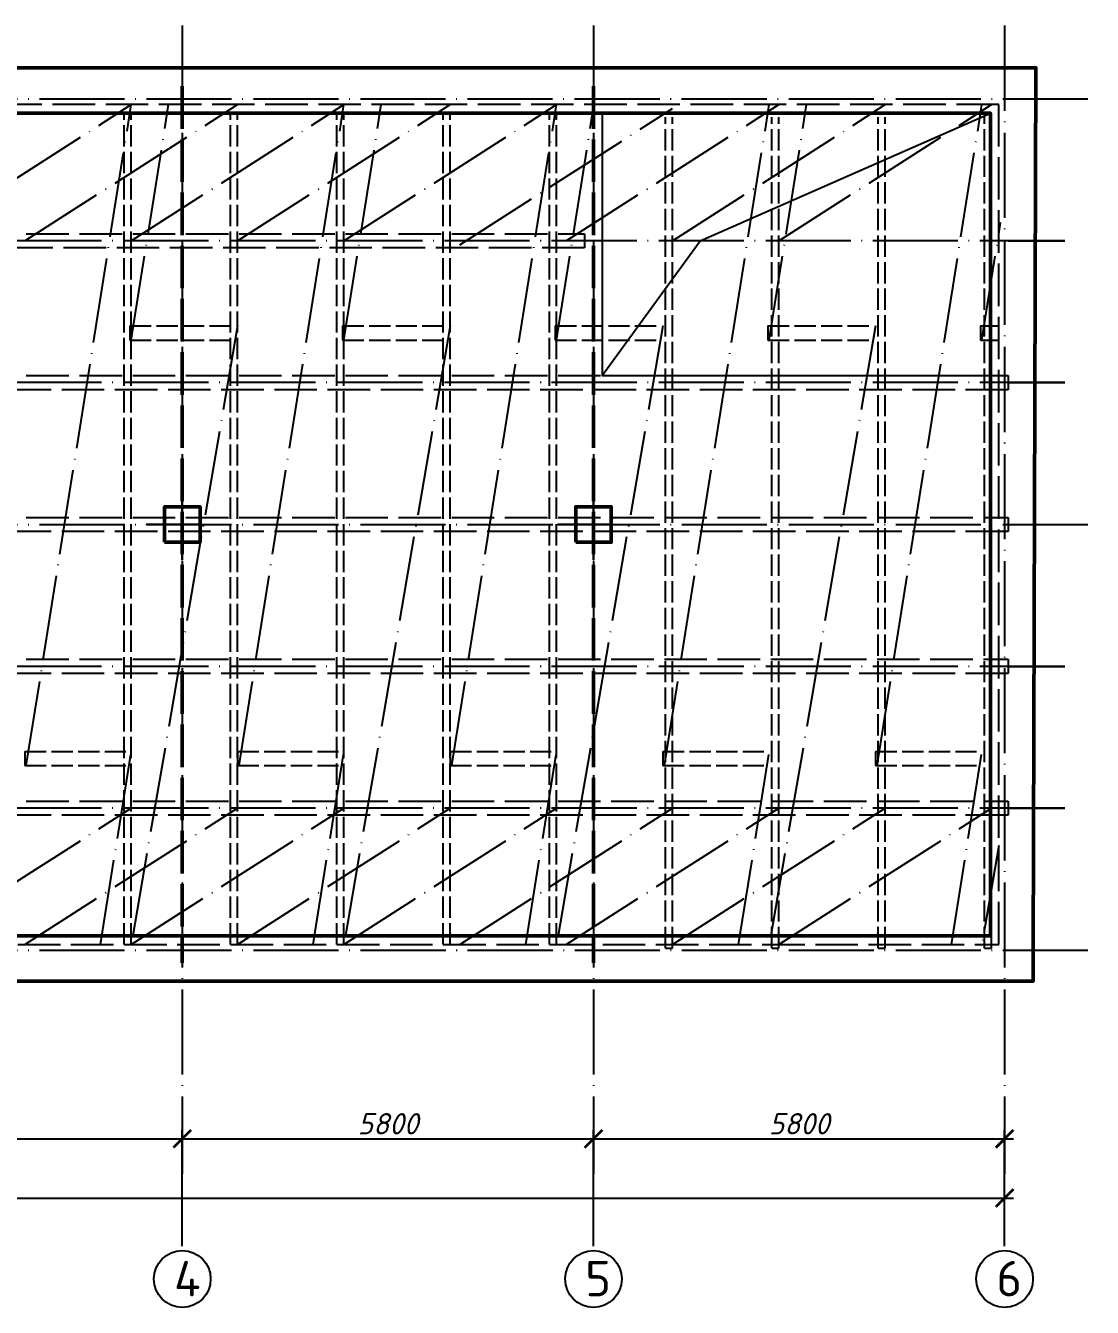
# Model space of a CAD drawing. Header units: millimetres. Extents: x -258556 to -95372, y 16759 to 83244.
# Drawn here: x -129142.1 to -128991.6, y 40886.6 to 41067.3 of the extents above; entities that cross this region are included whole.
import ezdxf

# ---------------------------------------------------------------- set-up
doc = ezdxf.new("R2010")
doc.units = ezdxf.units.MM
doc.header["$LTSCALE"] = 0.5
doc.linetypes.add('ACAD_ISO02W100', pattern=[15, 12, -3])
doc.linetypes.add('ACAD_ISO04W100', pattern=[30, 24, -3, 0, -3])
for name, color, linetype in [('оси', 7, 'ACAD_ISO04W100'), ('размеры', 7, 'Continuous'), ('Штриховка', 7, 'ACAD_ISO02W100')]:
    doc.layers.add(name, color=color, linetype=linetype)
doc.layers.add('ТОЛСТЫЕ', color=1, linetype='Continuous', lineweight=50)
doc.layers.add('ТОНКИЕе', color=7, linetype='Continuous', lineweight=25)
doc.styles.add('Наклонный', font='isocpeur.ttf', dxfattribs={"oblique": 15, "height": 3})
doc.styles.add('Наклонный 5', font='isocpeur.ttf', dxfattribs={"oblique": 15, "height": 7})
doc.dimstyles.new('СТРОИТЕЛЬНЫЙ', dxfattribs={"dimtxt": 3.5, "dimasz": 2.5, "dimexe": 1.25, "dimexo": 0.625, "dimtad": 1, "dimdec": 0, "dimlfac": 100, "dimdsep": 46, "dimtxsty": 'Наклонный', "dimblk1": 'ARCHTICK', "dimblk2": 'ARCHTICK', "dimsah": 1, "dimcen": 0, "dimdle": 1.25, "dimadec": 0, "dimazin": 0, "dimtfac": 0.75, "dimtdec": 0, "dimtmove": 0, "dimatfit": 3, "dimldrblk": 'ARCHTICK', "dimfxl": 1, "dimtolj": 1, "dimtzin": 0, "dimarcsym": 0})

# ---------------------------------------------------------------- blocks, each defined once
blk = doc.blocks.new('_ArchTick')
at = {"color": 0, "linetype": 'ByBlock', "const_width": 0.15}
blk.add_lwpolyline([(-0.5, -0.5), (0.5, 0.5)], dxfattribs=at)
blk = doc.blocks.new('*D669')
at = {"layer": 'Defpoints', "color": 0, "transparency": 16777216}
for p in [(-129119.95, 40910.36), (-129177.95, 40900.57), (-129119.95, 40894.59)]:
    blk.add_point(p, dxfattribs=at)
at = {"layer": 'размеры', "color": 0, "lineweight": -2, "transparency": 16777216}
for p, q in [((-129177.95, 40901.2), (-129177.95, 40911.61)), ((-129119.95, 40895.22), (-129119.95, 40911.61)), ((-129179.2, 40910.36), (-129118.7, 40910.36))]:
    blk.add_line(p, q, dxfattribs=at)
at = {"layer": 'размеры', "color": 0, "lineweight": -2, "transparency": 16777216, "xscale": 2.5, "yscale": 2.5, "zscale": 2.5, "rotation": 180}
blk.add_blockref('_ArchTick', (-129177.95, 40910.36), dxfattribs=at)
at = {"layer": 'размеры', "color": 0, "lineweight": -2, "transparency": 16777216, "xscale": 2.5, "yscale": 2.5, "zscale": 2.5}
blk.add_blockref('_ArchTick', (-129119.95, 40910.36), dxfattribs=at)
at = {"layer": 'размеры', "color": 0, "transparency": 16777216, "insert": (-129148.95, 40912.48), "char_height": 3, "attachment_point": 5, "style": 'Наклонный'}
blk.add_mtext('\\A1;5800', dxfattribs=at)
blk = doc.blocks.new('*D670')
at = {"layer": 'Defpoints', "color": 0, "transparency": 16777216}
for p in [(-129061.95, 40910.36), (-129119.95, 40900.57), (-129061.95, 40894.59)]:
    blk.add_point(p, dxfattribs=at)
at = {"layer": 'размеры', "color": 0, "lineweight": -2, "transparency": 16777216}
for p, q in [((-129119.95, 40901.2), (-129119.95, 40911.61)), ((-129061.95, 40895.22), (-129061.95, 40911.61)), ((-129121.2, 40910.36), (-129060.7, 40910.36))]:
    blk.add_line(p, q, dxfattribs=at)
at = {"layer": 'размеры', "color": 0, "lineweight": -2, "transparency": 16777216, "xscale": 2.5, "yscale": 2.5, "zscale": 2.5, "rotation": 180}
blk.add_blockref('_ArchTick', (-129119.95, 40910.36), dxfattribs=at)
at = {"layer": 'размеры', "color": 0, "lineweight": -2, "transparency": 16777216, "xscale": 2.5, "yscale": 2.5, "zscale": 2.5}
blk.add_blockref('_ArchTick', (-129061.95, 40910.36), dxfattribs=at)
at = {"layer": 'размеры', "color": 0, "transparency": 16777216, "insert": (-129090.95, 40912.48), "char_height": 3, "attachment_point": 5, "style": 'Наклонный'}
blk.add_mtext('\\A1;5800', dxfattribs=at)
blk = doc.blocks.new('*D671')
at = {"layer": 'Defpoints', "color": 0, "transparency": 16777216}
for p in [(-129003.95, 40910.36), (-129061.95, 40900.57), (-129003.95, 40894.59)]:
    blk.add_point(p, dxfattribs=at)
at = {"layer": 'размеры', "color": 0, "lineweight": -2, "transparency": 16777216}
for p, q in [((-129061.95, 40901.2), (-129061.95, 40911.61)), ((-129003.95, 40895.22), (-129003.95, 40911.61)), ((-129063.2, 40910.36), (-129002.7, 40910.36))]:
    blk.add_line(p, q, dxfattribs=at)
at = {"layer": 'размеры', "color": 0, "lineweight": -2, "transparency": 16777216, "xscale": 2.5, "yscale": 2.5, "zscale": 2.5, "rotation": 180}
blk.add_blockref('_ArchTick', (-129061.95, 40910.36), dxfattribs=at)
at = {"layer": 'размеры', "color": 0, "lineweight": -2, "transparency": 16777216, "xscale": 2.5, "yscale": 2.5, "zscale": 2.5}
blk.add_blockref('_ArchTick', (-129003.95, 40910.36), dxfattribs=at)
at = {"layer": 'размеры', "color": 0, "transparency": 16777216, "insert": (-129032.95, 40912.48), "char_height": 3, "attachment_point": 5, "style": 'Наклонный'}
blk.add_mtext('\\A1;5800', dxfattribs=at)
blk = doc.blocks.new('*D674')
at = {"layer": 'Defpoints', "color": 0, "transparency": 16777216}
for p in [(-129003.95, 40902.01), (-129293.95, 40894.59), (-129003.95, 40894.59)]:
    blk.add_point(p, dxfattribs=at)
at = {"layer": 'размеры', "color": 0, "lineweight": -2, "transparency": 16777216}
for p, q in [((-129293.95, 40895.22), (-129293.95, 40903.26)), ((-129003.95, 40895.22), (-129003.95, 40903.26)), ((-129295.2, 40902.01), (-129002.7, 40902.01))]:
    blk.add_line(p, q, dxfattribs=at)
at = {"layer": 'размеры', "color": 0, "lineweight": -2, "transparency": 16777216, "xscale": 2.5, "yscale": 2.5, "zscale": 2.5, "rotation": 180}
blk.add_blockref('_ArchTick', (-129293.95, 40902.01), dxfattribs=at)
at = {"layer": 'размеры', "color": 0, "lineweight": -2, "transparency": 16777216, "xscale": 2.5, "yscale": 2.5, "zscale": 2.5}
blk.add_blockref('_ArchTick', (-129003.95, 40902.01), dxfattribs=at)
at = {"layer": 'размеры', "color": 0, "transparency": 16777216, "insert": (-129148.95, 40904.13), "char_height": 3, "attachment_point": 5, "style": 'Наклонный'}
blk.add_mtext('\\A1;29000', dxfattribs=at)

msp = doc.modelspace()

# ---------------------------------------------------------------- linework, layer by layer
at = {"layer": 'оси', "color": 0}
for points in [[(-129119.953043, 41067.311468), (-129119.953043, 40905.436978)], [(-129119.953043, 41067.311468), (-129119.953043, 40905.436978)], [(-129061.953043, 41067.311468), (-129061.953043, 40905.436978)], [(-129061.953043, 41067.311468), (-129061.953043, 40905.436978)], [(-129003.953043, 41067.311468), (-129003.953043, 40905.436978)], [(-129336.413966, 41056.974028), (-128991.577082, 41056.974028)], [(-129157.153043, 41036.974028), (-129127.153043, 41056.174028)], [(-129142.153043, 41036.974028), (-129112.153043, 41056.174028)], [(-129141.953043, 40962.974028), (-129127.153043, 41056.174028)], [(-129127.153043, 41022.974028), (-129121.88094, 41056.174028)], [(-129127.153043, 41036.974028), (-129097.153043, 41056.174028)], [(-129112.153043, 41036.974028), (-129082.153043, 41056.174028)], [(-129111.953043, 40962.974028), (-129097.153043, 41056.174028)], [(-129097.153043, 41022.974028), (-129091.88094, 41056.174028)], [(-129097.153043, 41036.974028), (-129067.153043, 41056.174028)], [(-129081.953043, 40962.974028), (-129067.153043, 41056.174028)], [(-129067.153043, 41022.974028), (-129061.88094, 41056.174028)], [(-129065.787159, 41036.974028), (-129035.787159, 41056.174028)], [(-129051.953043, 40962.974028), (-129037.153043, 41056.174028)], [(-129050.787159, 41036.974028), (-129020.787159, 41056.174028)], [(-129037.153043, 41022.974028), (-129031.88094, 41056.174028)], [(-129035.787159, 41036.974028), (-129005.787159, 41056.174028)], [(-129021.953043, 40962.974028), (-129007.153043, 41056.174028)], [(-129080.787159, 41036.426253), (-129050.787159, 41055.626253)], [(-129007.153043, 41022.974028), (-129004.516991, 41039.574028)], [(-129003.453043, 41036.974028), (-128995.453043, 41036.974028), (-129303.565955, 41036.974028)], [(-129112.153043, 41024.974028), (-129127.153043, 40937.774028)], [(-129082.153043, 41024.974028), (-129097.153043, 40937.774028)], [(-129052.153043, 41024.974028), (-129067.153043, 40937.774028)], [(-129022.153043, 41024.974028), (-129037.153043, 40937.774028)], [(-129003.453043, 41016.974028), (-128995.453043, 41016.974028), (-129303.565955, 41016.974028)], [(-129336.4032, 40996.974028), (-128991.577082, 40996.974028)], [(-129003.453043, 40976.974028), (-128995.453043, 40976.974028), (-129303.565955, 40976.974028)], [(-129131.472356, 40937.774028), (-129127.153043, 40964.974028)], [(-129101.472356, 40937.774028), (-129097.153043, 40964.974028)], [(-129071.472356, 40937.774028), (-129067.153043, 40964.974028)], [(-129041.472356, 40937.774028), (-129037.153043, 40964.974028)], [(-129011.472356, 40937.774028), (-129007.153043, 40964.974028)], [(-129003.453043, 40956.974028), (-128995.453043, 40956.974028), (-129303.565955, 40956.974028)], [(-129157.153043, 40937.774028), (-129127.153043, 40956.974028)], [(-129142.153043, 40937.774028), (-129112.153043, 40956.974028)], [(-129127.153043, 40937.774028), (-129097.153043, 40956.974028)], [(-129112.153043, 40937.774028), (-129082.153043, 40956.974028)], [(-129097.153043, 40937.774028), (-129067.153043, 40956.974028)], [(-129080.787159, 40937.774028), (-129050.787159, 40956.974028)], [(-129065.787159, 40937.774028), (-129035.787159, 40956.974028)], [(-129050.787159, 40937.774028), (-129020.787159, 40956.974028)], [(-129035.787159, 40937.774028), (-129005.787159, 40956.974028)], [(-129004.753043, 40951.726028), (-129007.153043, 40937.774028)], [(-129336.39882, 40936.974028), (-128991.577082, 40936.974028)]]:
    msp.add_lwpolyline(points, dxfattribs=at)
at = {"layer": 'ТОЛСТЫЕ', "color": 0}
for points in [[(-129298.353043, 40936.974028), (-129298.353043, 40936.974028), (-129298.353043, 41056.974028), (-129298.353043, 41061.374028), (-129003.953043, 41061.374028), (-128999.553043, 41061.374028), (-128999.93796, 40936.974028), (-128999.93796, 40932.574028), (-129298.353043, 40932.574028), (-129298.353043, 40936.974028)], [(-129291.953043, 40938.974028), (-129291.953043, 40938.974028), (-129291.953043, 41054.974028), (-129291.953043, 41054.974028), (-129005.953043, 41054.974028), (-129005.953043, 41054.974028), (-129005.953043, 41054.974028), (-129005.953043, 40938.974028), (-129005.953043, 40938.974028), (-129005.953043, 40938.974028), (-129291.953043, 40938.974028)], [(-129122.453043, 40994.474028), (-129122.453043, 40999.474028), (-129117.453043, 40999.474028), (-129117.453043, 40994.474028), (-129122.453043, 40994.474028)], [(-129064.453043, 40994.474028), (-129064.453043, 40999.474028), (-129059.453043, 40999.474028), (-129059.453043, 40994.474028), (-129064.453043, 40994.474028)]]:
    msp.add_lwpolyline(points, dxfattribs=at)
at = {"layer": 'ТОЛСТЫЕ', "color": 0, "linetype": 'ACAD_ISO02W100'}
for points in [[(-129119.953043, 41058.774028), (-129119.953043, 40938.974028), (-129119.953043, 40935.174028)], [(-129061.953043, 41058.774028), (-129061.953043, 40938.974028), (-129061.953043, 40935.174028)]]:
    msp.add_lwpolyline(points, dxfattribs=at)
at = {"layer": 'ТОНКИЕе', "color": 0, "linetype": 'ACAD_ISO02W100'}
msp.add_lwpolyline([(-129293.153043, 41054.974028), (-129293.153043, 41054.974028), (-129293.153043, 40938.974028), (-129293.153043, 40937.774028), (-129005.953043, 40937.774028), (-129004.753043, 40937.774028), (-129004.753043, 41054.974028), (-129004.753043, 41056.174028), (-129293.153043, 41056.174028), (-129293.153043, 41054.974028)], dxfattribs=at)
at = {"layer": 'ТОНКИЕе', "color": 0, "linetype": 'ACAD_ISO02W100', "ltscale": 0.5}
for points in [[(-129128.153043, 40937.774028), (-129128.153043, 40937.774028), (-129128.153043, 41054.974028)], [(-129128.153043, 40937.774028), (-129127.153043, 40937.774028), (-129127.153043, 41054.974028)], [(-129128.153043, 40937.774028), (-129128.153043, 40937.774028), (-129128.153043, 41054.974028)], [(-129128.153043, 40937.774028), (-129127.153043, 40937.774028), (-129127.153043, 41054.974028)], [(-129113.153043, 40937.774028), (-129113.153043, 40937.774028), (-129113.153043, 41054.974028)], [(-129113.153043, 40937.774028), (-129112.153043, 40937.774028), (-129112.153043, 41054.974028)], [(-129113.153043, 40937.774028), (-129113.153043, 40937.774028), (-129113.153043, 41054.974028)], [(-129113.153043, 40937.774028), (-129112.153043, 40937.774028), (-129112.153043, 41054.974028)], [(-129098.153043, 40937.774028), (-129098.153043, 40937.774028), (-129098.153043, 41054.974028)], [(-129098.153043, 40937.774028), (-129097.153043, 40937.774028), (-129097.153043, 41054.974028)], [(-129098.153043, 40937.774028), (-129098.153043, 40937.774028), (-129098.153043, 41054.974028)], [(-129098.153043, 40937.774028), (-129097.153043, 40937.774028), (-129097.153043, 41054.974028)], [(-129083.153043, 40937.774028), (-129083.153043, 40937.774028), (-129083.153043, 41054.974028)], [(-129083.153043, 40937.774028), (-129082.153043, 40937.774028), (-129082.153043, 41054.974028)], [(-129083.153043, 40937.774028), (-129083.153043, 40937.774028), (-129083.153043, 41054.974028)], [(-129083.153043, 40937.774028), (-129082.153043, 40937.774028), (-129082.153043, 41054.974028)], [(-129068.153043, 40937.774028), (-129068.153043, 40937.774028), (-129068.153043, 41054.974028)], [(-129068.153043, 40937.774028), (-129067.153043, 40937.774028), (-129067.153043, 41054.974028)], [(-129068.153043, 40937.774028), (-129068.153043, 40937.774028), (-129068.153043, 41054.974028)], [(-129068.153043, 40937.774028), (-129067.153043, 40937.774028), (-129067.153043, 41054.974028)], [(-129051.787159, 40937.226253), (-129051.787159, 40937.226253), (-129051.787159, 41054.426253)], [(-129051.787159, 40937.226253), (-129050.787159, 40937.226253), (-129050.787159, 41054.426253)], [(-129051.787159, 40937.226253), (-129051.787159, 40937.226253), (-129051.787159, 41054.426253)], [(-129051.787159, 40937.226253), (-129050.787159, 40937.226253), (-129050.787159, 41054.426253)], [(-129036.787159, 40937.226253), (-129036.787159, 40937.226253), (-129036.787159, 41054.426253)], [(-129036.787159, 40937.226253), (-129035.787159, 40937.226253), (-129035.787159, 41054.426253)], [(-129036.787159, 40937.226253), (-129036.787159, 40937.226253), (-129036.787159, 41054.426253)], [(-129036.787159, 40937.226253), (-129035.787159, 40937.226253), (-129035.787159, 41054.426253)], [(-129021.787159, 40937.226253), (-129021.787159, 40937.226253), (-129021.787159, 41054.426253)], [(-129021.787159, 40937.226253), (-129020.787159, 40937.226253), (-129020.787159, 41054.426253)], [(-129021.787159, 40937.226253), (-129021.787159, 40937.226253), (-129021.787159, 41054.426253)], [(-129021.787159, 40937.226253), (-129020.787159, 40937.226253), (-129020.787159, 41054.426253)], [(-129006.787159, 40937.226253), (-129006.787159, 40937.226253), (-129006.787159, 41054.426253)], [(-129006.787159, 40937.226253), (-129005.787159, 40937.226253), (-129005.787159, 41054.426253)], [(-129127.353043, 41024.974028), (-129127.353043, 41024.974028), (-129112.553043, 41024.974028)], [(-129127.353043, 41024.974028), (-129127.353043, 41022.974028), (-129112.553043, 41022.974028)], [(-129097.353043, 41024.974028), (-129097.353043, 41024.974028), (-129082.553043, 41024.974028)], [(-129097.353043, 41024.974028), (-129097.353043, 41022.974028), (-129082.553043, 41022.974028)], [(-129067.353043, 41024.974028), (-129067.353043, 41024.974028), (-129052.553043, 41024.974028)], [(-129067.353043, 41024.974028), (-129067.353043, 41022.974028), (-129052.553043, 41022.974028)], [(-129037.353043, 41024.974028), (-129037.353043, 41024.974028), (-129022.553043, 41024.974028)], [(-129037.353043, 41024.974028), (-129037.353043, 41022.974028), (-129022.553043, 41022.974028)], [(-129007.353043, 41024.974028), (-129007.353043, 41024.974028), (-129004.753043, 41024.974028)], [(-129007.353043, 41024.974028), (-129007.353043, 41022.974028), (-129004.753043, 41022.974028)], [(-129142.153043, 40964.974028), (-129142.153043, 40964.974028), (-129127.353043, 40964.974028)], [(-129142.153043, 40964.974028), (-129142.153043, 40962.974028), (-129127.353043, 40962.974028)], [(-129112.153043, 40964.974028), (-129112.153043, 40964.974028), (-129097.353043, 40964.974028)], [(-129112.153043, 40964.974028), (-129112.153043, 40962.974028), (-129097.353043, 40962.974028)], [(-129082.153043, 40964.974028), (-129082.153043, 40964.974028), (-129067.353043, 40964.974028)], [(-129082.153043, 40964.974028), (-129082.153043, 40962.974028), (-129067.353043, 40962.974028)], [(-129052.153043, 40964.974028), (-129052.153043, 40964.974028), (-129037.353043, 40964.974028)], [(-129052.153043, 40964.974028), (-129052.153043, 40962.974028), (-129037.353043, 40962.974028)], [(-129022.153043, 40964.974028), (-129022.153043, 40964.974028), (-129007.353043, 40964.974028)], [(-129022.153043, 40964.974028), (-129022.153043, 40962.974028), (-129007.353043, 40962.974028)]]:
    msp.add_lwpolyline(points, dxfattribs=at)
at = {"layer": 'ТОНКИЕе', "color": 0}
for points in [[(-129060.703043, 41054.974028), (-129060.703043, 41017.974028), (-129005.953043, 41017.974028)], [(-129060.703043, 41017.974028), (-129046.909599, 41036.974028), (-129005.953043, 41054.974028)], [(-129119.953043, 40994.474028), (-129119.953043, 40991.989234), (-129119.953043, 41001.594667)], [(-129061.953043, 40994.474028), (-129061.953043, 40991.989234), (-129061.953043, 41001.594667)], [(-129117.593033, 40996.974028), (-129124.995248, 40996.974028), (-129114.910838, 40996.974028)], [(-129059.593033, 40996.974028), (-129066.995248, 40996.974028), (-129056.910838, 40996.974028)]]:
    msp.add_lwpolyline(points, dxfattribs=at)
for centre in [(-129119.953043, 40890.591338), (-129061.953043, 40890.591338), (-129003.953043, 40890.591338)]:
    msp.add_circle(centre, 4, dxfattribs=at)
at = {"layer": 'Штриховка', "color": 0}
for points in [[(-129291.953043, 41036.974028), (-129291.953043, 41037.974028), (-129063.203043, 41037.974028), (-129063.203043, 41037.974028), (-129063.203043, 41035.974028), (-129291.953043, 41035.974028), (-129294.453043, 41035.974028), (-129294.453043, 41037.974028), (-129291.953043, 41037.974028)], [(-129291.953043, 41016.974028), (-129291.953043, 41017.974028), (-129005.953043, 41017.974028), (-129003.453043, 41017.974028), (-129003.453043, 41015.974028), (-129291.953043, 41015.974028), (-129294.453043, 41015.974028), (-129294.453043, 41017.974028), (-129291.953043, 41017.974028)], [(-129291.953043, 40996.974028), (-129291.953043, 40997.974028), (-129005.953043, 40997.974028), (-129003.453043, 40997.974028), (-129003.453043, 40995.974028), (-129291.953043, 40995.974028), (-129294.453043, 40995.974028), (-129294.453043, 40997.974028), (-129291.953043, 40997.974028)], [(-129291.953043, 40976.974028), (-129291.953043, 40977.974028), (-129005.953043, 40977.974028), (-129003.453043, 40977.974028), (-129003.453043, 40975.974028), (-129291.953043, 40975.974028), (-129294.453043, 40975.974028), (-129294.453043, 40977.974028), (-129291.953043, 40977.974028)], [(-129291.953043, 40956.974028), (-129291.953043, 40957.974028), (-129005.953043, 40957.974028), (-129003.453043, 40957.974028), (-129003.453043, 40955.974028), (-129291.953043, 40955.974028), (-129294.453043, 40955.974028), (-129294.453043, 40957.974028), (-129291.953043, 40957.974028)]]:
    msp.add_lwpolyline(points, dxfattribs=at)

# ---------------------------------------------------------------- texts
at = {"layer": 'ТОНКИЕе', "color": 0, "char_height": 5, "attachment_point": 1, "style": 'Наклонный 5'}
for s, insert in [('{\\Q0;4}', (-129121.118743, 40893.144566)), ('{\\Q0;5}', (-129063.118743, 40893.144566)), ('{\\Q0;6}', (-129005.118743, 40893.144566))]:
    msp.add_mtext_dynamic_manual_height_columns(s, width=2.08625442, gutter_width=35, heights=[0], dxfattribs=dict(at, insert=insert))

# ---------------------------------------------------------------- dimensions: what is measured, and where the dimension line sits
at = {"layer": 'размеры', "color": 0}
for base, p1, p2, picture, middle in [((-129119.953043, 40910.356184), (-129177.953043, 40900.571026), (-129119.953043, 40894.591338), '*D669', (-129148.953043, 40912.481184)), ((-129061.953043, 40910.356184), (-129119.953043, 40900.571026), (-129061.953043, 40894.591338), '*D670', (-129090.953043, 40912.481184)), ((-129003.953043, 40910.356184), (-129061.953043, 40900.571026), (-129003.953043, 40894.591338), '*D671', (-129032.953043, 40912.481184)), ((-129003.953043, 40902.008982), (-129293.953043, 40894.591338), (-129003.953043, 40894.591338), '*D674', (-129148.953043, 40904.133982))]:
    dim = msp.add_linear_dim(base=base, p1=p1, p2=p2, dimstyle='СТРОИТЕЛЬНЫЙ', dxfattribs=at)
    dim.commit()
    dim.dimension.update_dxf_attribs({"geometry": picture, "text_midpoint": middle})

doc.saveas('drawing.dxf')
